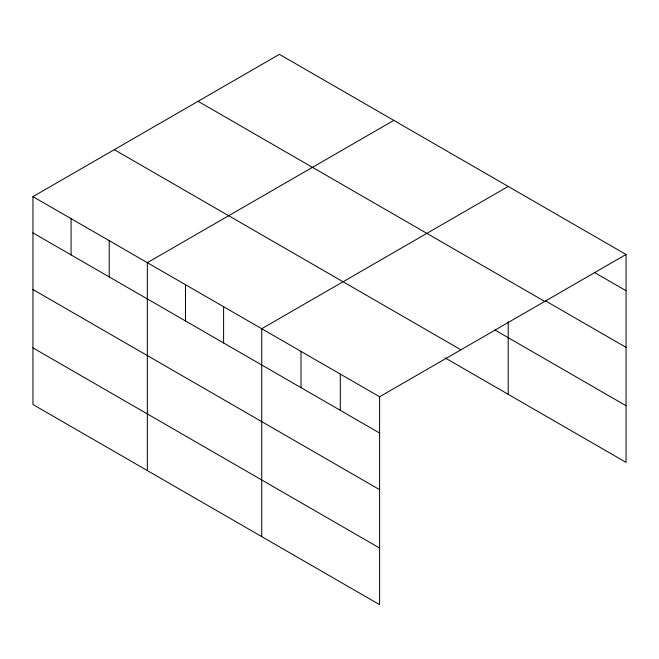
<?xml version="1.0" encoding="UTF-8"?>
<svg xmlns="http://www.w3.org/2000/svg" width="659" height="659" viewBox="0 0 659 659"><rect width="100%" height="100%" fill="white"/><g stroke="black" fill="none" stroke-linecap="round" stroke-linejoin="round"><path stroke-width="0.99" d="M32.95 196.637L379.592 396.767L379.592 604.657L32.95 404.527L32.95 196.637L279.408 54.343L626.05 254.473L626.05 462.363L445.229 357.969M393.802 120.383L147.344 262.677L147.344 470.567M508.196 186.431L261.73 328.717L261.73 536.615M379.592 396.767L626.05 254.473M594.624 272.587L626.05 290.734M545.734 300.998L626.05 347.367M198.079 101.297L544.721 301.427M494.893 330.002L626.05 405.73M114.279 149.675L460.921 349.805M32.95 232.891L379.592 433.021M32.95 289.532L379.592 489.662M32.95 347.886L379.592 548.016M508.196 321.584L508.196 394.321M340.308 374.081L340.308 410.343M301.015 351.404L301.015 387.657M223.599 306.707L223.599 342.96M185.476 284.696L185.476 320.949M109.213 240.667L109.213 276.92M71.081 218.648L71.081 254.909"/></g></svg>
